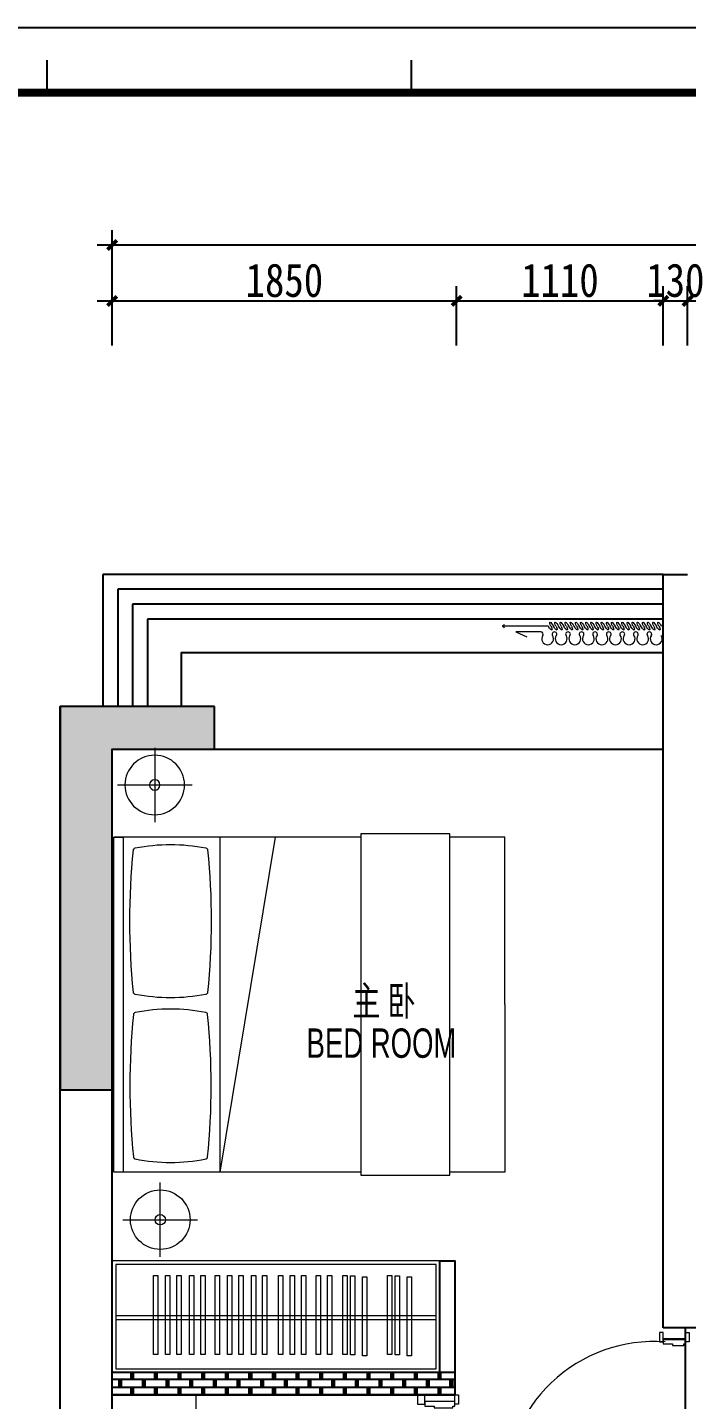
# Model space of a CAD drawing. Header units: millimetres. Extents: x 104198 to 1296755, y -81101 to 81453.
# Drawn here: x 681968 to 685508, y 74078 to 81453 of the extents above; entities that cross this region are included whole.
import ezdxf
from ezdxf.enums import TextEntityAlignment as Align

# ---------------------------------------------------------------- set-up
doc = ezdxf.new("R2010")
doc.units = ezdxf.units.MM
doc.header["$PDMODE"] = 3
doc.layers.get('Defpoints').update_dxf_attribs({"color": 250})
for name, color, linetype, lineweight in [('01-PL-墙体柱子', 7, 'Continuous', 35), ('1-活动家具', 51, 'Continuous', 20), ('1-门套', 3, 'Continuous', 13), ('P★01 活动家具', 51, 'Continuous', 0), ('P★04 平面门扇', 60, 'Continuous', 0), ('P★05 平面门套', 60, 'Continuous', 0), ('平面文字', 2, 'Continuous', 0)]:
    doc.layers.add(name, color=color, linetype=linetype, lineweight=lineweight)
for name, color, linetype in [('11-PL-原始门窗', 1, 'Continuous'), ('30-PL-平面文字说明', 1, 'Continuous'), ('P-新砌墙体填充', 8, 'Continuous'), ('图纸图框', 165, 'Continuous'), ('墙体', 7, 'Continuous'), ('窗户', 1, 'Continuous'), ('门', 250, 'Continuous')]:
    doc.layers.add(name, color=color, linetype=linetype)
doc.styles.add('ROMANT', font='', dxfattribs={"width": 0.7})
doc.styles.add('新宋体', font='', dxfattribs={"width": 0.85})
doc.styles.add('黑体', font='simhei.ttf', dxfattribs={"width": 0.7})
doc.styles.get('ROMANT').set_extended_font_data('SimSun')
doc.styles.get('新宋体').set_extended_font_data('NSimSun')
doc.dimstyles.new('平面外部尺寸', dxfattribs={"dimtxt": 180, "dimasz": 50, "dimexe": 80, "dimexo": 60, "dimgap": 20, "dimtad": 1, "dimdec": 0, "dimtxsty": '新宋体', "dimblk": 'ARCHTICK', "dimcen": 2.5, "dimdle": 80, "dimclrd": 8, "dimclre": 8, "dimclrt": 1, "dimadec": 0, "dimazin": 0, "dimtfac": 1, "dimtdec": 0, "dimtix": 1, "dimtmove": 2, "dimatfit": 3, "dimldrblk": 'DOT', "dimfxl": 1, "dimarcsym": 0})

# ---------------------------------------------------------------- blocks, each defined once
blk = doc.blocks.new('A3图框')
at = {"layer": '图纸图框', "color": 165}
for p, q in [((722525.1, -364118.2), (743525, -364118.2)), ((722525.1, -364118.2), (743525, -364118.2)), ((722525.1, -364118.2), (743525, -364118.2)), ((722525.1, -364118.2), (743525, -364118.2)), ((722525.1, -364118.2), (743525, -364118.2)), ((722525.1, -364118.2), (743525, -364118.2)), ((722525.1, -364118.2), (743525, -364118.2)), ((727518.2, -364293.9), (727518.2, -364468.9)), ((729475.3, -364293.9), (729475.3, -364468.9))]:
    blk.add_line(p, q, dxfattribs=at)
at = {"layer": '图纸图框', "color": 165, "const_width": 42}
blk.add_lwpolyline([(743174.9, -364468.9), (723400.4, -364468.9), (723400.4, -378617.2), (743174.9, -378617.2)], close=True, dxfattribs=at)
blk = doc.blocks.new('麦丰图框2017新')
at = {"layer": '图纸图框', "color": 165, "linetype": 'ByBlock', "lineweight": -2, "ltscale": 0.1}
blk.add_lwpolyline([(0, 297), (420, 297), (420, 0), (0, 0)], close=True, dxfattribs=at)
at = {"xscale": 0.02000000000000001, "yscale": 0.02000000000000001, "zscale": 0.02000000000000001}
blk.add_blockref('A3图框', (-14450.5, 7579.36), dxfattribs=at)
at = {"linetype": 'ByBlock', "ltscale": 9000, "style": '黑体', "width": 0.8}
blk.add_attdef('项目名称', text='', height=4.12, dxfattribs=at).set_placement((390.62, 167.58), align=Align.CENTER)
at = {"layer": '图纸图框', "color": 0, "linetype": 'ByBlock', "ltscale": 0.1, "style": '新宋体', "width": 0.85}
for tag, height, p in [('（00-00-000）', 3.75, (389.26, 143.49)), ('平面布置图', 4.13, (388.85, 99.63))]:
    blk.add_attdef(tag, text='', height=height, dxfattribs=at).set_placement(p, align=Align.MIDDLE)
at = {"layer": '图纸图框', "color": 0, "style": '新宋体', "width": 0.85}
for tag, p in [('P-01', (381.76, 78.3)), ('1:50', (406.06, 78.57))]:
    blk.add_attdef(tag, text='', height=2.06, dxfattribs=at).set_placement(p, align=Align.MIDDLE)
blk = doc.blocks.new('_ArchTick')
at = {"color": 2, "linetype": 'ByBlock', "const_width": 0.4}
blk.add_lwpolyline([(-0.5, -0.5), (0.5, 0.5)], dxfattribs=at)
blk = doc.blocks.new('*D336')
at = {"layer": '30-PL-平面文字说明', "color": 8, "lineweight": -2, "transparency": 16777216}
for p, q in [((682423.3, 79743.5), (682423.3, 80063.5)), ((684273.3, 79743.5), (684273.3, 80063.5)), ((682343.3, 79983.5), (684353.3, 79983.5))]:
    blk.add_line(p, q, dxfattribs=at)
at = {"layer": 'Defpoints', "color": 0, "transparency": 16777216}
for p in [(684273.3, 79983.5), (682423.3, 79683.5), (684273.3, 79683.5)]:
    blk.add_point(p, dxfattribs=at)
at = {"layer": '30-PL-平面文字说明', "color": 8, "lineweight": -2, "transparency": 16777216, "xscale": 50, "yscale": 50, "zscale": 50, "rotation": 180}
blk.add_blockref('_ArchTick', (682423.3, 79983.5), dxfattribs=at)
at = {"layer": '30-PL-平面文字说明', "color": 8, "lineweight": -2, "transparency": 16777216, "xscale": 50, "yscale": 50, "zscale": 50}
blk.add_blockref('_ArchTick', (684273.3, 79983.5), dxfattribs=at)
at = {"layer": '30-PL-平面文字说明', "color": 1, "transparency": 16777216, "insert": (683348.3, 80093.5), "char_height": 180, "attachment_point": 5, "style": '新宋体'}
blk.add_mtext('1850', dxfattribs=at)
blk = doc.blocks.new('_Dot')
at = {"color": 2, "linetype": 'ByBlock', "lineweight": -2}
blk.add_line((-0.5, 0), (-1, 0), dxfattribs=at)
at = {"color": 2, "linetype": 'ByBlock', "const_width": 0.5}
blk.add_lwpolyline([(-0.25, 0, 1), (0.25, 0, 1)], format="xyb", close=True, dxfattribs=at)
blk = doc.blocks.new('*D337')
at = {"layer": '30-PL-平面文字说明', "color": 8, "lineweight": -2, "transparency": 16777216}
for p, q in [((684273.3, 79743.5), (684273.3, 80063.5)), ((685383.3, 79743.5), (685383.3, 80063.5)), ((684193.3, 79983.5), (685463.3, 79983.5))]:
    blk.add_line(p, q, dxfattribs=at)
at = {"layer": 'Defpoints', "color": 0, "transparency": 16777216}
for p in [(685383.3, 79983.5), (684273.3, 79683.5), (685383.3, 79683.5)]:
    blk.add_point(p, dxfattribs=at)
at = {"layer": '30-PL-平面文字说明', "color": 8, "lineweight": -2, "transparency": 16777216, "xscale": 50, "yscale": 50, "zscale": 50, "rotation": 180}
blk.add_blockref('_ArchTick', (684273.3, 79983.5), dxfattribs=at)
at = {"layer": '30-PL-平面文字说明', "color": 8, "lineweight": -2, "transparency": 16777216, "xscale": 50, "yscale": 50, "zscale": 50}
blk.add_blockref('_ArchTick', (685383.3, 79983.5), dxfattribs=at)
at = {"layer": '30-PL-平面文字说明', "color": 1, "transparency": 16777216, "insert": (684828.3, 80093.5), "char_height": 180, "attachment_point": 5, "style": '新宋体'}
blk.add_mtext('1110', dxfattribs=at)
blk = doc.blocks.new('*D338')
at = {"layer": '30-PL-平面文字说明', "color": 8, "lineweight": -2, "transparency": 16777216}
for p, q in [((685383.3, 79743.5), (685383.3, 80063.5)), ((685513.3, 79743.5), (685513.3, 80063.5)), ((685383.3, 79983.5), (685333.3, 79983.5)), ((685383.3, 79983.5), (685513.3, 79983.5)), ((685513.3, 79983.5), (685563.3, 79983.5))]:
    blk.add_line(p, q, dxfattribs=at)
at = {"layer": 'Defpoints', "color": 0, "transparency": 16777216}
for p in [(685513.3, 79983.5), (685383.3, 79683.5), (685513.3, 79683.5)]:
    blk.add_point(p, dxfattribs=at)
at = {"layer": '30-PL-平面文字说明', "color": 8, "lineweight": -2, "transparency": 16777216, "xscale": 50, "yscale": 50, "zscale": 50}
blk.add_blockref('_ArchTick', (685383.3, 79983.5), dxfattribs=at)
at = {"layer": '30-PL-平面文字说明', "color": 8, "lineweight": -2, "transparency": 16777216, "xscale": 50, "yscale": 50, "zscale": 50, "rotation": 180}
blk.add_blockref('_ArchTick', (685513.3, 79983.5), dxfattribs=at)
at = {"layer": '30-PL-平面文字说明', "color": 1, "transparency": 16777216, "insert": (685448.3, 80093.5), "char_height": 180, "attachment_point": 5, "style": '新宋体'}
blk.add_mtext('130', dxfattribs=at)
blk = doc.blocks.new('*D339')
at = {"layer": '30-PL-平面文字说明', "color": 8, "lineweight": -2, "transparency": 16777216}
for p, q in [((685513.3, 79743.5), (685513.3, 80063.5)), ((688073.5, 79743.5), (688073.5, 80063.5)), ((685433.3, 79983.5), (688153.5, 79983.5))]:
    blk.add_line(p, q, dxfattribs=at)
at = {"layer": 'Defpoints', "color": 0, "transparency": 16777216}
for p in [(688073.5, 79983.5), (685513.3, 79683.5), (688073.5, 79683.5)]:
    blk.add_point(p, dxfattribs=at)
at = {"layer": '30-PL-平面文字说明', "color": 8, "lineweight": -2, "transparency": 16777216, "xscale": 50, "yscale": 50, "zscale": 50, "rotation": 180}
blk.add_blockref('_ArchTick', (685513.3, 79983.5), dxfattribs=at)
at = {"layer": '30-PL-平面文字说明', "color": 8, "lineweight": -2, "transparency": 16777216, "xscale": 50, "yscale": 50, "zscale": 50}
blk.add_blockref('_ArchTick', (688073.5, 79983.5), dxfattribs=at)
at = {"layer": '30-PL-平面文字说明', "color": 1, "transparency": 16777216, "insert": (686793.4, 80093.5), "char_height": 180, "attachment_point": 5, "style": '新宋体'}
blk.add_mtext('2560', dxfattribs=at)
blk = doc.blocks.new('*D342')
at = {"layer": '30-PL-平面文字说明', "color": 8, "lineweight": -2, "transparency": 16777216}
for p, q in [((682423.3, 79743.5), (682423.3, 80363.5)), ((691373.3, 79743.5), (691373.3, 80363.5)), ((691453.3, 80283.5), (682343.3, 80283.5))]:
    blk.add_line(p, q, dxfattribs=at)
at = {"layer": 'Defpoints', "color": 0, "transparency": 16777216}
for p in [(682423.3, 80283.5), (682423.3, 79683.5), (691373.3, 79683.5)]:
    blk.add_point(p, dxfattribs=at)
at = {"layer": '30-PL-平面文字说明', "color": 8, "lineweight": -2, "transparency": 16777216, "xscale": 50, "yscale": 50, "zscale": 50, "rotation": 180}
blk.add_blockref('_ArchTick', (682423.3, 80283.5), dxfattribs=at)
at = {"layer": '30-PL-平面文字说明', "color": 8, "lineweight": -2, "transparency": 16777216, "xscale": 50, "yscale": 50, "zscale": 50}
blk.add_blockref('_ArchTick', (691373.3, 80283.5), dxfattribs=at)
at = {"layer": '30-PL-平面文字说明', "color": 1, "transparency": 16777216, "insert": (686898.3, 80393.5), "char_height": 180, "attachment_point": 5, "style": '新宋体'}
blk.add_mtext('8950', dxfattribs=at)
blk = doc.blocks.new('A$C4F0320F4')
at = {"color": 32}
for p, q in [((1091, 71), (1009, 108)), ((849, 29), (1192, 29)), ((905, 71), (1091, 71))]:
    blk.add_line(p, q, dxfattribs=at)
for centre, start, end in [((1208, 61), 206.8177, 243.0269), ((1208, -3), 116.9731, 153.1823)]:
    blk.add_arc(centre, 36.1, start, end, dxfattribs=at)
for centre, major_axis, start_param, end_param in [((44, 124), (31.3, 31.3), 0.785455, 2.971795), ((44, 124), (31.3, 31.3), 4.8823, 7.06864), ((95, 89), (-12.6, 12.6), 0.169911, 2.356251)]:
    blk.add_ellipse(centre, major_axis=major_axis, ratio=1, start_param=start_param, end_param=end_param, dxfattribs=at)
at = {"color": 32, "linetype": 'ByBlock'}
for centre, major_axis, start_param, end_param in [((145, 124), (31.3, 31.3), 0.785455, 2.971795), ((145, 124), (-31.3, 31.3), 3.311504, 5.497844), ((246, 124), (31.3, 31.3), 0.785455, 2.971795), ((246, 124), (31.3, 31.3), 4.8823, 7.06864), ((348, 124), (-31.3, 31.3), -0.785341, 1.400999), ((348, 124), (31.3, 31.3), 4.8823, 7.06864), ((449, 124), (31.3, 31.3), 0.785455, 2.971795), ((449, 124), (31.3, 31.3), 4.8823, 7.06864), ((550, 124), (31.3, 31.3), 0.785455, 2.971795), ((550, 124), (-31.3, 31.3), 3.311504, 5.497844), ((651, 124), (31.3, 31.3), 0.785455, 2.971795), ((651, 124), (31.3, 31.3), 4.8823, 7.06864), ((753, 124), (31.3, 31.3), 0.785455, 2.971795), ((753, 124), (31.3, 31.3), 4.8823, 7.06864), ((854, 124), (-31.3, 31.3), -0.785341, 1.400999), ((854, 124), (31.3, 31.3), 4.8823, 7.06864), ((95, 89), (-12.6, 12.6), 2.356251, 4.542591), ((196, 89), (12.6, 12.6), 1.740708, 6.113388), ((297, 89), (-12.6, 12.6), 0.169911, 4.542591), ((398, 89), (12.6, 12.6), 1.740708, 6.113388), ((500, 89), (-12.6, 12.6), 0.169911, 2.356251), ((500, 89), (-12.6, 12.6), 2.356251, 4.542591), ((601, 89), (12.6, 12.6), 1.740708, 6.113388), ((702, 89), (12.6, 12.6), 1.740708, 6.113388), ((803, 89), (-12.6, 12.6), 0.169911, 4.542591), ((905, 89), (-12.6, 12.6), 0.169911, 2.356251)]:
    blk.add_ellipse(centre, major_axis=major_axis, ratio=1, start_param=start_param, end_param=end_param, dxfattribs=at)
at = {"color": 32, "extrusion": (0, 0, -1)}
for centre, start_param, end_param in [((14, 29), 1.716714, 4.858306), ((33, 29), -1.424879, 1.716714), ((52, 29), 1.716714, 4.858306), ((72, 29), -1.424879, 1.716714), ((91, 29), 1.716714, 4.858306), ((110, 29), -1.424879, 1.716714), ((129, 29), 1.716714, 4.858306), ((148, 29), -1.424879, 1.716714), ((168, 29), 1.716714, 4.858306), ((187, 29), -1.424879, 1.716714), ((206, 29), 1.716714, 4.858306), ((225, 29), -1.424879, 1.716714), ((244, 29), 1.716714, 4.858306), ((264, 29), -1.424879, 1.716714), ((283, 29), 1.716714, 4.858306), ((302, 29), -1.424879, 1.716714), ((321, 29), 1.716714, 4.858306), ((340, 29), -1.424879, 1.716714), ((360, 29), 1.716714, 4.858306), ((379, 29), -1.424879, 1.716714), ((398, 29), 1.716714, 4.858306), ((417, 29), -1.424879, 1.716714), ((436, 29), 1.716714, 4.858306), ((456, 29), -1.424879, 1.716714), ((475, 29), 1.716714, 4.858306), ((494, 29), -1.424879, 1.716714), ((513, 29), 1.716714, 4.858306), ((532, 29), -1.424879, 1.716714), ((551, 29), 1.716714, 4.858306), ((571, 29), -1.424879, 1.716714), ((590, 29), 1.716714, 4.858306), ((609, 29), -1.424879, 1.716714), ((628, 29), 1.716714, 4.858306), ((647, 29), -1.424879, 1.716714), ((667, 29), 1.716714, 4.858306), ((686, 29), -1.424879, 1.716714), ((705, 29), 1.716714, 4.858306), ((724, 29), -1.424879, 1.716714), ((743, 29), 1.716714, 4.858306), ((763, 29), -1.424879, 1.716714), ((782, 29), 1.716714, 4.858306), ((801, 29), -1.424879, 1.716714), ((820, 29), 1.716714, 4.858306), ((839, 29), -1.424879, 1.716714)]:
    blk.add_ellipse(centre, major_axis=(-16.5, 28.6), ratio=0.254545, start_param=start_param, end_param=end_param, dxfattribs=at)
blk = doc.blocks.new('*U124')
at = {"layer": '1-门套'}
for points in [[(20, 140), (70, 140), (70, 160), (20, 160)], [(20, 20), (70, 20), (70, 0), (20, 0)]]:
    blk.add_lwpolyline(points, close=True, dxfattribs=at)
blk.add_lwpolyline([(10, 30), (10, 20), (35, 20), (35, 140), (10, 140), (10, 90), (0, 90), (0, 30), (10, 30)], dxfattribs=at)
blk = doc.blocks.new('A$C3C9D7E83')
at = {"layer": '1-门套'}
for points in [[(50, 200), (0, 200), (0, 220), (50, 220)], [(50, 40), (0, 40), (0, 0), (50, 0)]]:
    blk.add_lwpolyline(points, close=True, dxfattribs=at)
blk.add_lwpolyline([(60, 190), (60, 200), (35, 200), (35, 40), (60, 40), (60, 90), (70, 90), (70, 190), (60, 190)], dxfattribs=at)
blk = doc.blocks.new('A$C1AED7FCF')
at = {"layer": '1-活动家具', "color": 45}
for points in [[(247.5, 0), (247.5, 495.1)], [(0, 247.5), (495.1, 247.5)]]:
    blk.add_lwpolyline(points, dxfattribs=at)
at = {"layer": '1-活动家具', "color": 51, "ltscale": 2000}
blk.add_circle((247.5, 247.5), 197.5, dxfattribs=at)
at = {"layer": '1-活动家具', "color": 45}
blk.add_circle((247.5, 247.5), 34.5, dxfattribs=at)
blk = doc.blocks.new('A$C69B14268')
at = {"layer": '1-活动家具', "color": 51}
for p, q in [((17.1, 772.1), (17.1, 2100)), ((1817.1, 772.1), (1817.1, 2100)), ((17.1, 0), (17.1, 294.8)), ((1817.1, 0), (1817.1, 294.8)), ((917.1, 0), (17.1, 0)), ((917.1, 0), (1817.1, 0))]:
    blk.add_line(p, q, dxfattribs=at)
at = {"layer": '1-活动家具', "color": 45}
for q in [(1817.1, 1528.6), (1817.1, 1231.3)]:
    blk.add_line((17.1, 1528.6), q, dxfattribs=at)
at = {"layer": '1-活动家具', "color": 51}
for points in [[(1817.1, 2050), (17.1, 2050), (17.1, 2100), (1817.1, 2100)], [(1834.2, 772.1), (0, 772.1), (0, 294.8), (1834.2, 294.8)]]:
    blk.add_lwpolyline(points, close=True, dxfattribs=at)
at = {"layer": '1-活动家具', "color": 45}
for points in [[(863.3, 1595.7, 0.322023), (874.2, 1605.8, 0.09885), (874.2, 1984.4, 0.322023), (863.3, 1994.5, 0.049649), (98.1, 1994.5, 0.322023), (87.3, 1984.4, 0.09885), (87.3, 1605.8, 0.322023), (98.1, 1595.7, 0.049649)], [(982.9, 1595.7, -0.322023), (972, 1605.8, -0.09885), (972, 1984.4, -0.322023), (982.9, 1994.5, -0.049649), (1748.1, 1994.5, -0.322023), (1758.9, 1984.4, -0.09885), (1758.9, 1605.8, -0.322023), (1748.1, 1595.7, -0.049649)]]:
    blk.add_lwpolyline(points, format="xyb", close=True, dxfattribs=at)

msp = doc.modelspace()

# ---------------------------------------------------------------- hatches: boundary and pattern name
at = {"layer": '01-PL-墙体柱子', "lineweight": -2, "ltscale": 10}
msp.add_hatch(color=8, dxfattribs=at).paths.add_polyline_path([(682973.3, 77803.5), (682143.3, 77803.5), (682143.3, 75743.5), (682423.3, 75743.5), (682423.3, 77573.5), (682973.3, 77573.5)])
at = {"layer": 'P-新砌墙体填充', "lineweight": -3}
h = msp.add_hatch(dxfattribs=at)
h.set_pattern_fill('BRSTONE', color=256, scale=5, style=0)
h.set_pattern_definition([(0, (682423.338, 74103.464), (9e-15, 41.91), []), (90, (682537.64, 74103.464), (-63.5, 41.91), [41.91, -41.91]), (90, (682524.94, 74103.464), (-63.5, 41.91), [41.91, -41.91]), (0, (682537.638, 74110.45), (63.5, 41.91), [-114.3, 12.7]), (0, (682537.638, 74117.434), (63.5, 41.91), [-114.3, 12.7]), (0, (682537.638, 74124.42), (63.5, 41.91), [-114.3, 12.7]), (0, (682537.638, 74131.404), (63.5, 41.91), [-114.3, 12.7]), (0, (682537.638, 74138.39), (63.5, 41.91), [-114.3, 12.7])])
h.paths.add_polyline_path([(682423.3, 74223.5), (682423.3, 74103.5), (682873.2, 74103.5), (684263.2, 74103.5), (684263.2, 74223.5), (684183.2, 74223.5)])

# ---------------------------------------------------------------- linework, layer by layer
for p, q in [((685503.2, 74403.5), (685503.2, 74463.5)), ((685383.2, 74403.5), (685503.2, 74403.5))]:
    msp.add_line(p, q)
at = {"color": 8, "linetype": 'ByBlock', "ltscale": 2}
msp.add_line((685503.2, 73543.5), (685503.2, 74403.5), dxfattribs=at)
at = {"color": 5}
for p, q in [((684263.2, 74223.5), (682423.2, 74223.5)), ((684263.2, 74223.5), (684263.2, 74103.5)), ((684263.2, 74103.5), (682423.2, 74103.5))]:
    msp.add_line(p, q, dxfattribs=at)
msp.add_lwpolyline([(684183.2, 74823.5), (684263.2, 74823.5), (684263.2, 74223.5), (684183.2, 74223.5)], close=True, dxfattribs=at)
at = {"layer": '01-PL-墙体柱子', "color": 8, "lineweight": -2, "ltscale": 10}
msp.add_lwpolyline([(682973.3, 77803.5), (682143.3, 77803.5), (682143.3, 75743.5), (682423.3, 75743.5), (682423.3, 77573.5), (682973.3, 77573.5)], close=True, dxfattribs=at)
at = {"layer": '11-PL-原始门窗', "color": 251}
for p, q in [((685383.3, 78433.5), (682453.3, 78433.5)), ((682453.3, 78433.5), (682453.3, 77803.5)), ((685383.3, 78353.5), (682533.3, 78353.5)), ((682533.3, 78353.5), (682533.3, 77803.5))]:
    msp.add_line(p, q, dxfattribs=at)
at = {"layer": '30-PL-平面文字说明'}
msp.add_line((685503.2, 74403.5), (685383.2, 74403.5), dxfattribs=at)
at = {"layer": 'P★01 活动家具'}
for points in [[(684183.2, 74823.5), (682423.2, 74823.5), (682423.2, 74223.5), (684183.2, 74223.5)], [(682423.2, 74103.5), (682873.2, 74103.5), (682873.2, 72693.5), (682423.2, 72693.5)]]:
    msp.add_lwpolyline(points, close=True, dxfattribs=at)
at = {"layer": 'P★01 活动家具', "color": 250}
for points in [[(684163.2, 74803.5), (682443.2, 74803.5), (682443.2, 74243.5), (684163.2, 74243.5)], [(682645.2, 74746), (682668.5, 74746), (682668.5, 74321.3), (682645.2, 74321.3)], [(682710.2, 74746), (682733.5, 74746), (682733.5, 74321.3), (682710.2, 74321.3)], [(682771.2, 74746), (682794.5, 74746), (682794.5, 74321.3), (682771.2, 74321.3)], [(682839.2, 74746), (682862.5, 74746), (682862.5, 74321.3), (682839.2, 74321.3)], [(682899.4, 74746), (682922.7, 74746), (682922.7, 74321.3), (682899.4, 74321.3)], [(682977.2, 74746), (683000.5, 74746), (683000.5, 74321.3), (682977.2, 74321.3)], [(683042.2, 74746), (683065.5, 74746), (683065.5, 74321.3), (683042.2, 74321.3)], [(683103.2, 74746), (683126.5, 74746), (683126.5, 74321.3), (683103.2, 74321.3)], [(683171.2, 74746), (683194.5, 74746), (683194.5, 74321.3), (683171.2, 74321.3)], [(683231.4, 74746), (683254.7, 74746), (683254.7, 74321.3), (683231.4, 74321.3)], [(683316.3, 74746), (683339.7, 74746), (683339.7, 74321.3), (683316.3, 74321.3)], [(683380, 74746), (683403.3, 74746), (683403.3, 74321.3), (683380, 74321.3)], [(683440.2, 74746), (683463.5, 74746), (683463.5, 74321.3), (683440.2, 74321.3)], [(683519, 74746), (683542.3, 74746), (683542.3, 74321.3), (683519, 74321.3)], [(683579.2, 74746), (683602.5, 74746), (683602.5, 74321.3), (683579.2, 74321.3)], [(683662.4, 74746), (683685.7, 74746), (683685.7, 74321.3), (683662.4, 74321.3)], [(683703.4, 74742.8), (683726.7, 74742.8), (683726.7, 74318.1), (683703.4, 74318.1)], [(683768.6, 74738.8), (683791.9, 74738.8), (683791.9, 74314.1), (683768.6, 74314.1)], [(683901.5, 74746), (683924.8, 74746), (683924.8, 74321.3), (683901.5, 74321.3)], [(683942.5, 74742.8), (683965.9, 74742.8), (683965.9, 74318.1), (683942.5, 74318.1)], [(684007.7, 74738.8), (684031.1, 74738.8), (684031.1, 74314.1), (684007.7, 74314.1)], [(684163.2, 74508.5), (684163.2, 74528.5), (682443.2, 74528.5), (682443.2, 74508.5)]]:
    msp.add_lwpolyline(points, close=True, dxfattribs=at)
at = {"layer": 'P★04 平面门扇', "color": 250}
msp.add_arc((685335.1, 73588.5), 802.1, 85.84337, 181.42877, dxfattribs=at)
at = {"layer": '墙体', "color": 7}
for p, q in [((685383.3, 77573.5), (685383.3, 78513.5)), ((685383.3, 78513.5), (685513.3, 78513.5)), ((682143.3, 72203.5), (682143.3, 77803.5)), ((682973.3, 77803.5), (682143.3, 77803.5)), ((682973.3, 77573.5), (682973.3, 77803.5)), ((682423.3, 72483.5), (682423.3, 77573.5)), ((682423.3, 77573.5), (682973.3, 77573.5)), ((685383.3, 74463.5), (685383.3, 77573.5)), ((685613.2, 74463.5), (685383.3, 74463.5))]:
    msp.add_line(p, q, dxfattribs=at)
at = {"layer": '墙体', "color": 251}
msp.add_line((682973.3, 77573.5), (685383.3, 77573.5), dxfattribs=at)
at = {"layer": '窗户', "color": 1}
for p, q in [((685383.3, 78513.5), (682373.3, 78513.5)), ((682373.3, 78513.5), (682373.3, 77803.5)), ((685383.3, 78273.5), (682613.3, 78273.5)), ((682613.3, 78273.5), (682613.3, 77803.5))]:
    msp.add_line(p, q, dxfattribs=at)
at = {"layer": '门', "color": 250}
for q in [(682793.3, 77803.5), (685383.3, 78093.5)]:
    msp.add_line((682793.3, 78093.5), q, dxfattribs=at)

# ---------------------------------------------------------------- block references
at = {"linetype": 'ByBlock', "xscale": 50.00095976796001, "yscale": 50.0009597680255, "zscale": 50.00095976802441}
msp.add_blockref('麦丰图框2017新', (677078.6, 66602.9), dxfattribs=at)
at = {"layer": '30-PL-平面文字说明', "rotation": 270}
msp.add_blockref('A$C3C9D7E83', (684063.2, 74103.5), dxfattribs=at)
at = {"layer": 'P★01 活动家具', "rotation": 180}
for name, p, xscale, yscale, zscale in [('A$C4F0320F4', (685377, 78255.9), 0.7199999999720603, 0.7200000000011642, 0.7200000000000001), ('A$C1AED7FCF', (682451.3, 77582.1), -0.8100000000558794, 0.8099999999976717, 0.81)]:
    msp.add_blockref(name, p, dxfattribs=dict(at, xscale=xscale, yscale=yscale, zscale=zscale))
at = {"layer": 'P★01 活动家具', "rotation": 90}
msp.add_blockref('A$C69B14268', (684531.8, 75284.2), dxfattribs=at)
at = {"layer": 'P★01 活动家具', "xscale": 0.8100000000558794, "yscale": 0.8099999999976717, "zscale": 0.8099999999994907}
msp.add_blockref('A$C1AED7FCF', (682481.3, 74844.7), dxfattribs=at)
at = {"layer": 'P★05 平面门套', "rotation": 90}
msp.add_blockref('*U124', (685523.2, 74368.5), dxfattribs=at)

# ---------------------------------------------------------------- texts
at = {"layer": '平面文字', "char_height": 157.895, "width": 40937.329, "attachment_point": 1, "style": 'ROMANT'}
for s, insert in [('{\\fMicrosoft YaHei|b0|i0|c134|p34;主 卧}', (683713.4, 76299.9)), ('{\\fﾾﾭﾵﾩWﾷﾱﾷￂﾺￚ|b0|i0|c134|p49;BED ROOM}', (683467.4, 76073.2))]:
    msp.add_mtext(s, dxfattribs=dict(at, insert=insert))

# ---------------------------------------------------------------- dimensions: what is measured, and where the dimension line sits
at = {"layer": '30-PL-平面文字说明', "color": 251}
for base, p1, p2, picture, middle in [((682423.3, 80283.5), (691373.3, 79683.5), (682423.3, 79683.5), '*D342', (686898.3, 80393.5)), ((684273.3, 79983.5), (682423.3, 79683.5), (684273.3, 79683.5), '*D336', (683348.3, 80093.5)), ((685383.3, 79983.5), (684273.3, 79683.5), (685383.3, 79683.5), '*D337', (684828.3, 80093.5)), ((685513.3, 79983.5), (685383.3, 79683.5), (685513.3, 79683.5), '*D338', (685448.3, 80093.5)), ((688073.5, 79983.5), (685513.3, 79683.5), (688073.5, 79683.5), '*D339', (686793.4, 80093.5))]:
    dim = msp.add_linear_dim(base=base, p1=p1, p2=p2, dimstyle='平面外部尺寸', dxfattribs=at)
    dim.commit()
    dim.dimension.update_dxf_attribs({"geometry": picture, "text_midpoint": middle})

doc.saveas('drawing.dxf')
